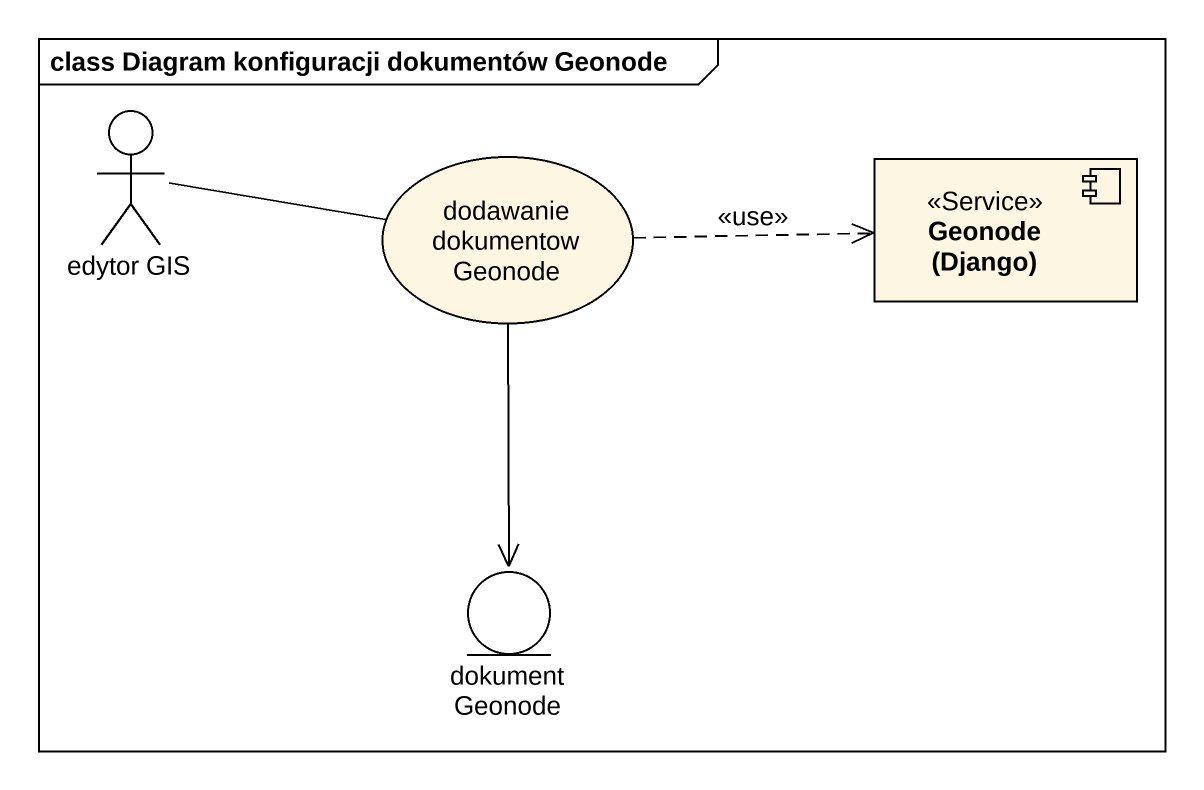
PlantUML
@startuml
mainframe class Diagram konfiguracji dokumentów Geonode
actor "edytor GIS" as edytor_GIS
usecase "dodawanie dokumentow Geonode" as dodawanie_dokumentow_Geonode
component "Geonode (Django)" as Geonode_Django <<Service>>
entity "dokument Geonode" as dokument_Geonode
edytor_GIS -right- dodawanie_dokumentow_Geonode
dodawanie_dokumentow_Geonode .right.> Geonode_Django : <<use>>
dodawanie_dokumentow_Geonode --> dokument_Geonode
@enduml
